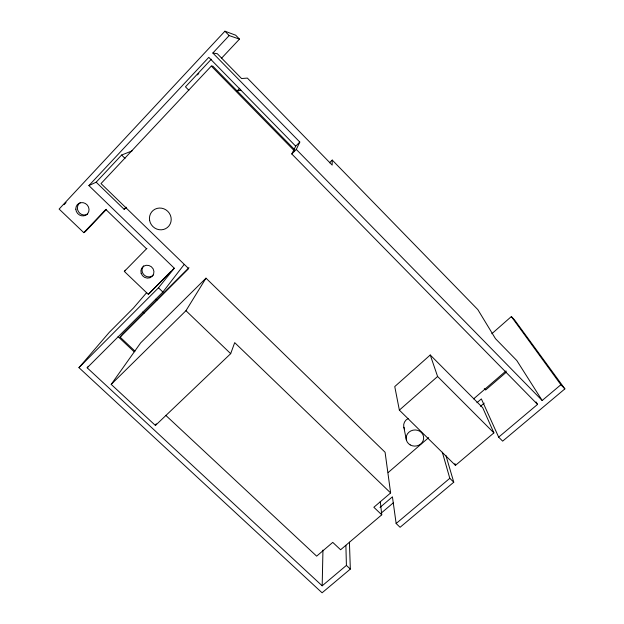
<?xml version="1.0" encoding="UTF-8"?>
<svg xmlns="http://www.w3.org/2000/svg" width="624" height="624" viewBox="0 0 624 624"><rect width="100%" height="100%" fill="white"/><g stroke="black" fill="none" stroke-linecap="round" stroke-linejoin="round"><path stroke-width="0.94" d="M491.806 333.739L511.345 316.571L560.875 384.751L542.178 400.499L516.805 360.539L495.472 338.676L477.828 309.605L332.233 160.072L332.171 165.087L247.377 78.094L241.558 78.546L217.316 53.711L212.839 53.024L229.156 35.568L239.483 39.125L221.676 58.079M345.883 545.321L346.414 565.399L322.179 585.811L322.951 550.072M390.624 492.937L385.086 452.26L205.99 278.171L140.673 342.841L111.189 384.384L155.423 425.474L230.685 353.668L234.694 342.638L390.624 492.937L373.854 507.265L381.748 514.816L340.61 549.76L332.756 542.381L316.641 556.148L165.742 415.327M511.345 316.571L514.511 319.855L564.884 388.877L502.655 441.137L498.67 437.151L537.545 404.407L291.79 153.964L296.306 149.425L299.809 142.046L212.839 53.024M291.79 153.964L295.706 146.164L299.809 142.046M155.423 425.474L156.265 423.79M111.189 384.384L185.96 310.705L205.99 278.171M322.179 585.811L87.165 367.801L162.887 292.024L184.22 264.412M134.987 351.133L120.112 337.139L122.546 334.105L188.971 267.673M349.417 542.131L350.337 569.072L322.085 592.8L78.952 367.645L158.488 287.797L174.299 268.226L88.889 185.593L208.79 57.353L295.706 146.164M87.165 367.801L88.39 366.335M146.944 248.36L124.332 271.417L148.309 294.349L170.859 271.463M78.952 367.645L109.239 332.381L133.528 307.944L146.726 292.562M239.483 39.125L235.677 35.194L224.921 31.2L59.116 209.063L83.788 232.651L85.293 231.683L106.525 209.313M64.085 204.688L66.066 202.558M88.889 185.593L96.174 182.192L121.61 155.033L132.124 150.875M211.333 59.21L185.468 86.837L188.838 90.238M197.48 74.888L198.799 73.476M294.692 149.713L212.823 66.144L211.31 66.074L101.018 183.573L188.643 268.616L120.112 337.139M83.788 232.651L105.807 209.453L146.492 248.742M96.174 182.192L124.098 209.274L126.118 207.16M237.089 91.034L239.749 88.249M148.309 294.349L174.299 268.226M329.464 162.802L332.233 160.072M124.332 271.417L125.572 270.223M430.248 355.001L394.758 386.568L399.36 410.124L455.45 465.379L493.896 432.884L482.726 407.745L430.248 355.001L437.596 376.483L493.896 432.884M399.36 410.124L437.596 376.483M388.175 472.532L428.68 437.611M473.608 398.884L506.017 370.945M506.587 371.951L485.636 389.992L484.286 388.635M476.939 402.706L481.369 398.9L498.67 437.151M480.519 406.31L484.216 403.143M380.008 507.429L392.434 496.837L396.146 523.505L400.085 527.288L453.765 482.204L445.942 455.528M380.788 513.466L393.221 502.897M396.146 523.505L449.803 478.312L442.33 452.213M124.098 209.274L126.5 207.691M237.151 90.971L240.88 90.215M346.414 565.399L350.337 569.072M118.053 336.625L134.16 351.78M142.561 312.086L143.972 313.427M155.454 299.239L156.85 300.573M185.96 310.705L230.685 353.668M158.488 287.797L162.887 292.024M121.61 155.033L125.026 158.387M449.803 478.312L453.765 482.204M211.31 66.074L294.395 150.852M296.306 149.425L542.178 400.499M560.875 384.751L564.884 388.877M224.921 31.2L229.156 35.568M536.024 401.934L537.545 404.407M454.888 463.57L455.45 465.379M403.853 427.284L406.364 439.951M380.281 501.415L381.748 514.816M153.293 275.09A6.63 6.287 37.4 0 1 144.105 274.973A6.63 6.287 37.4 0 1 143.738 265.91M87.555 214.18A6.817 6.373 48.2 0 1 78.46 211.676A6.817 6.373 48.2 0 1 80.332 202.652M404.625 429.187A8.463 7.823 -5 0 1 408.127 418.556M149.635 220.522A11.123 10.639 45.3 0 0 167.458 227.464A11.123 10.639 45.3 0 0 163.87 208.806A11.123 10.639 45.3 0 0 149.635 220.522M141.157 273.273A6.669 6.318 37.3 0 0 152.209 276.315A6.669 6.318 37.3 0 0 148.863 265.481A6.669 6.318 37.3 0 0 141.157 273.273M75.824 209.18A6.856 6.412 48.1 0 0 86.057 215.046A6.856 6.412 48.1 0 0 85.402 203.51A6.856 6.412 48.1 0 0 75.824 209.18M410.218 444.92A8.767 8.073 -4.7 0 0 423.665 438.251A8.767 8.073 -4.7 0 0 410.834 430.934A8.767 8.073 -4.7 0 0 410.218 444.92"/></g></svg>
